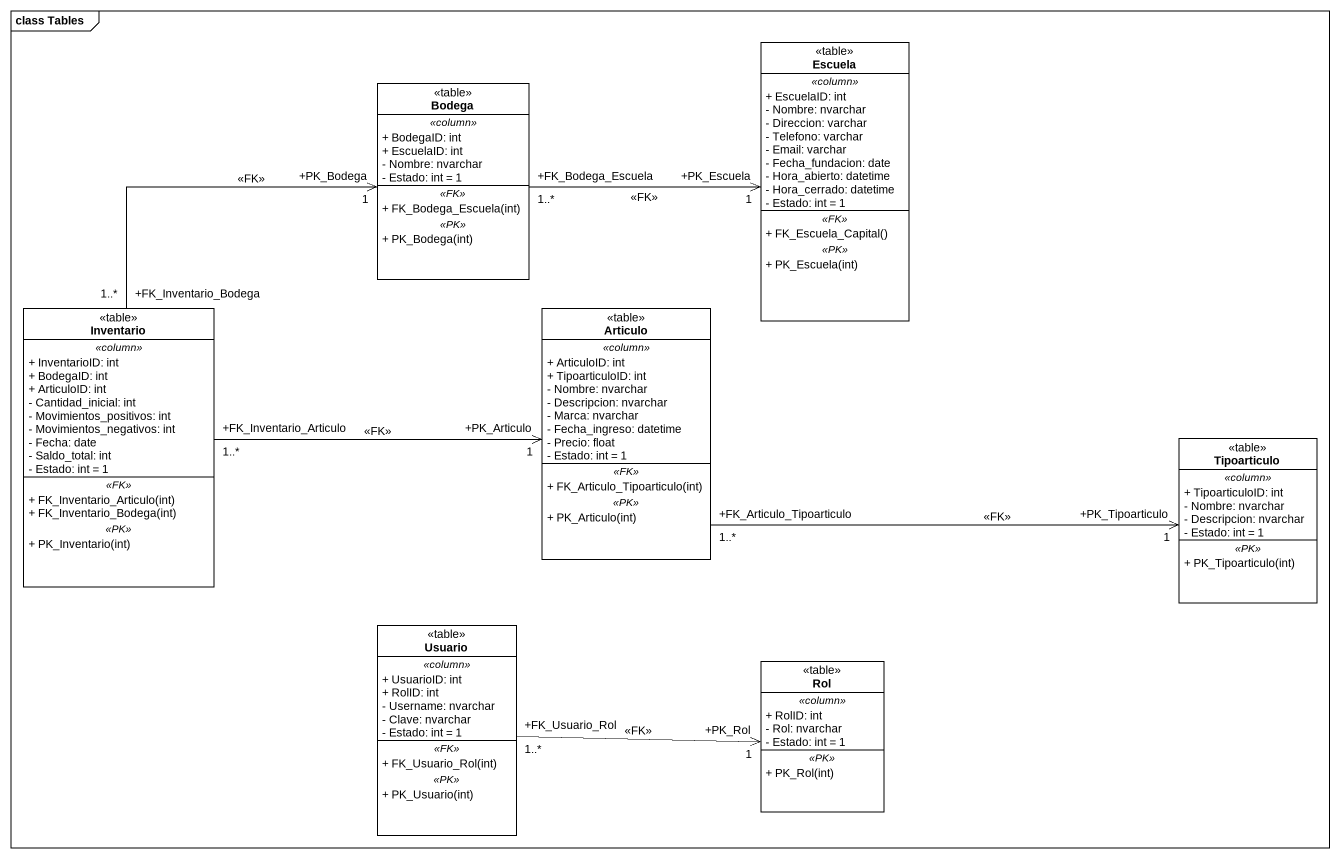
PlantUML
@startuml
mainframe class Tables
hide circle
hide empty members
skinparam classAttributeIconSize 0
class Escuela <<table>> {
  .. <<column>> ..
  + EscuelaID: int
  - Nombre: nvarchar
  - Direccion: varchar
  - Telefono: varchar
  - Email: varchar
  - Fecha_fundacion: date
  - Hora_abierto: datetime
  - Hora_cerrado: datetime
  - Estado: int = 1
  .. <<FK>> ..
  + FK_Escuela_Capital()
  .. <<PK>> ..
  + PK_Escuela(int)
}
class Bodega <<table>> {
  .. <<column>> ..
  + BodegaID: int
  + EscuelaID: int
  - Nombre: nvarchar
  - Estado: int = 1
  .. <<FK>> ..
  + FK_Bodega_Escuela(int)
  .. <<PK>> ..
  + PK_Bodega(int)
}
class Inventario <<table>> {
  .. <<column>> ..
  + InventarioID: int
  + BodegaID: int
  + ArticuloID: int
  - Cantidad_inicial: int
  - Movimientos_positivos: int
  - Movimientos_negativos: int
  - Fecha: date
  - Saldo_total: int
  - Estado: int = 1
  .. <<FK>> ..
  + FK_Inventario_Articulo(int)
  + FK_Inventario_Bodega(int)
  .. <<PK>> ..
  + PK_Inventario(int)
}
class Articulo <<table>> {
  .. <<column>> ..
  + ArticuloID: int
  + TipoarticuloID: int
  - Nombre: nvarchar
  - Descripcion: nvarchar
  - Marca: nvarchar
  - Fecha_ingreso: datetime
  - Precio: float
  - Estado: int = 1
  .. <<FK>> ..
  + FK_Articulo_Tipoarticulo(int)
  .. <<PK>> ..
  + PK_Articulo(int)
}
class Tipoarticulo <<table>> {
  .. <<column>> ..
  + TipoarticuloID: int
  - Nombre: nvarchar
  - Descripcion: nvarchar
  - Estado: int = 1
  .. <<PK>> ..
  + PK_Tipoarticulo(int)
}
class Usuario <<table>> {
  .. <<column>> ..
  + UsuarioID: int
  + RolID: int
  - Username: nvarchar
  - Clave: nvarchar
  - Estado: int = 1
  .. <<FK>> ..
  + FK_Usuario_Rol(int)
  .. <<PK>> ..
  + PK_Usuario(int)
}
class Rol <<table>> {
  .. <<column>> ..
  + RolID: int
  - Rol: nvarchar
  - Estado: int = 1
  .. <<PK>> ..
  + PK_Rol(int)
}
Bodega "+FK_Bodega_Escuela\n1..*" -right-> "+PK_Escuela\n1" Escuela : <<FK>>
Inventario "+FK_Inventario_Bodega\n1..*" -up-> "+PK_Bodega\n1" Bodega : <<FK>>
Inventario "+FK_Inventario_Articulo\n1..*" -right-> "+PK_Articulo\n1" Articulo : <<FK>>
Articulo "+FK_Articulo_Tipoarticulo\n1..*" -right-> "+PK_Tipoarticulo\n1" Tipoarticulo : <<FK>>
Usuario "+FK_Usuario_Rol\n1..*" -right-> "+PK_Rol\n1" Rol : <<FK>>
@enduml
